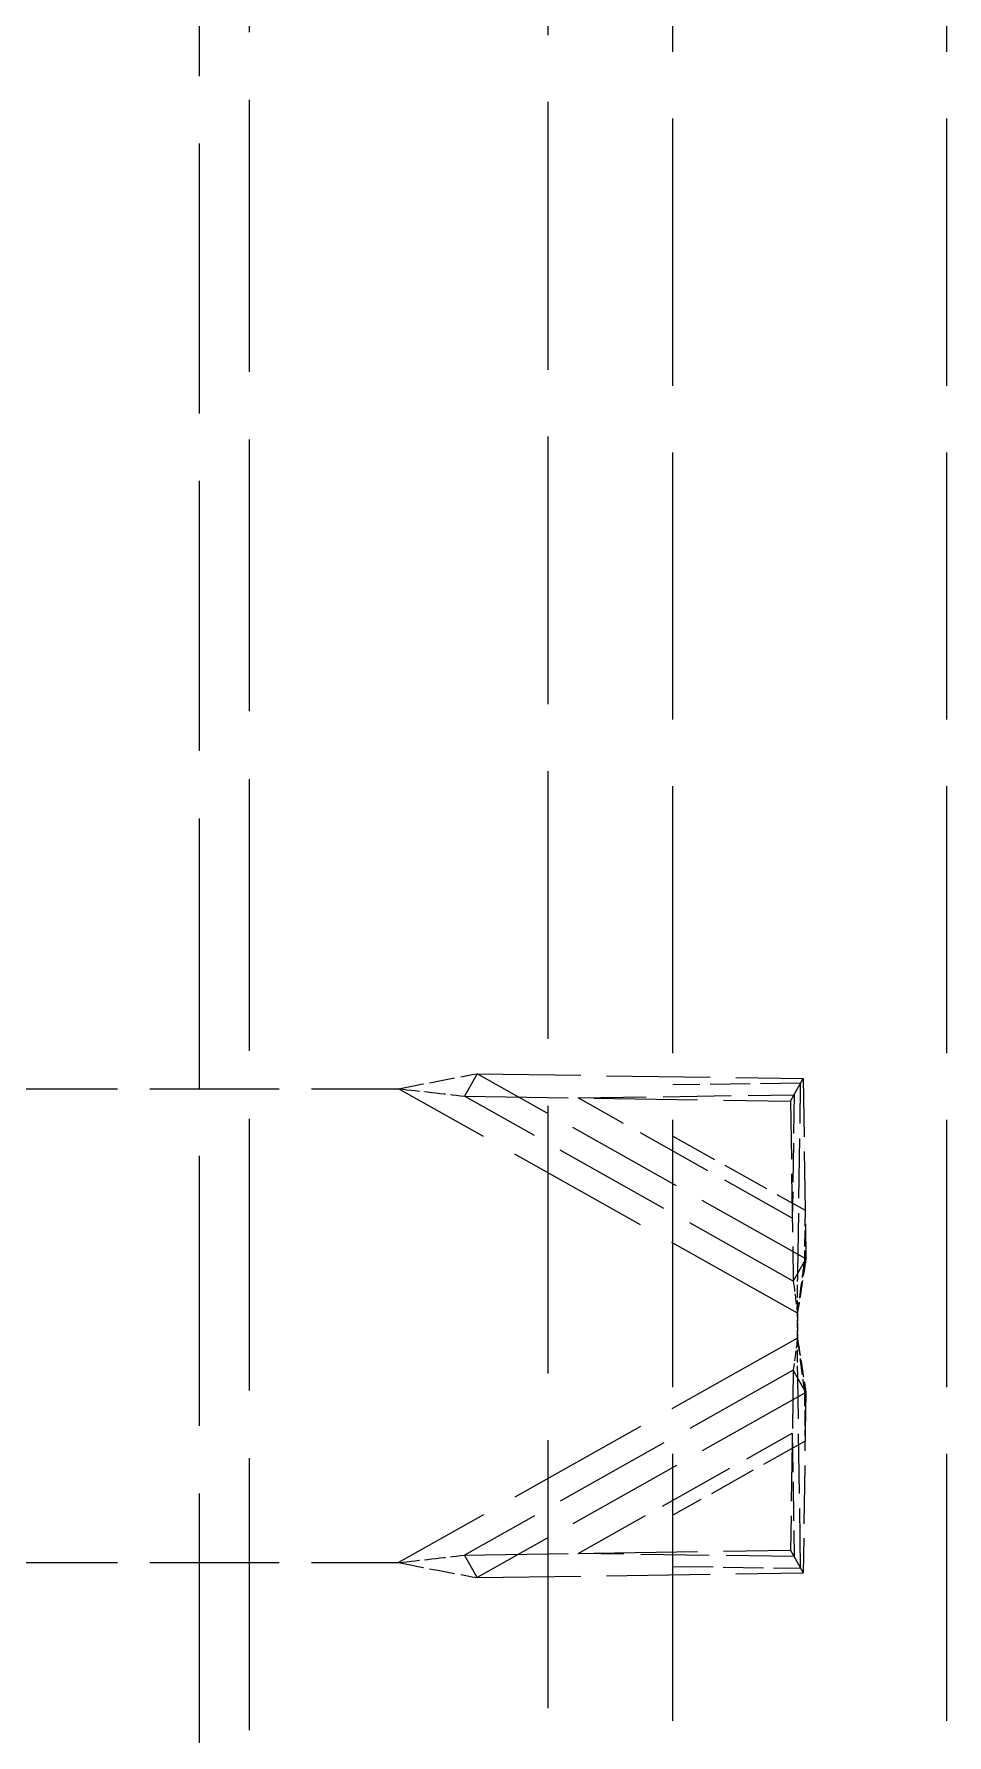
# Model space of a CAD drawing. Header units: millimetres. Extents: x 0 to 2970, y 0 to 2100.
# Drawn here: x 1574.5 to 1611.1, y 1276.8 to 1345.1 of the extents above; entities that cross this region are included whole.
import ezdxf

# ---------------------------------------------------------------- set-up
doc = ezdxf.new("R2010")
doc.units = ezdxf.units.MM
doc.header["$LTSCALE"] = 5
doc.linetypes.add('DASHED', pattern=[0.2067, 0.1654, -0.0413])
doc.layers.add('가려진 것(ISO)', color=2, linetype='DASHED', lineweight=18)
doc.layers.add('가려진 좁은 것(ISO)', color=2, linetype='DASHED', lineweight=18)

msp = doc.modelspace()

# ---------------------------------------------------------------- linework, layer by layer
at = {"layer": '가려진 것(ISO)', "ltscale": 12.950765}
for p, q in [((1600.086, 715.259), (1600.086, 1411.259)), ((1611.086, 715.259), (1611.086, 1411.259))]:
    msp.add_line(p, q, dxfattribs=at)
at = {"layer": '가려진 것(ISO)', "ltscale": 12.981777}
msp.add_line((1595.086, 741.259), (1595.086, 1385.259), dxfattribs=at)
at = {"layer": '가려진 것(ISO)', "ltscale": 13.175637}
msp.add_line((1583.086, 1383.259), (1583.086, 743.259), dxfattribs=at)
at = {"layer": '가려진 것(ISO)', "ltscale": 13.093289}
msp.add_line((1581.086, 1381.259), (1581.086, 745.259), dxfattribs=at)
at = {"layer": '가려진 것(ISO)', "ltscale": 6.267762}
for p, q in [((1572.632, 1302.759), (1589.086, 1302.759)), ((1572.632, 1283.759), (1589.086, 1283.759))]:
    msp.add_line(p, q, dxfattribs=at)
at = {"layer": '가려진 것(ISO)', "ltscale": 1.03863}
for p, q in [((1589.086, 1302.759), (1589.087, 1302.759)), ((1592.24, 1303.36), (1591.895, 1302.745)), ((1605.424, 1295.944), (1605.079, 1295.329)), ((1605.086, 1293.759), (1605.087, 1293.759)), ((1605.086, 1292.759), (1605.087, 1292.759)), ((1605.424, 1290.573), (1605.079, 1291.189)), ((1589.086, 1283.759), (1589.087, 1283.759)), ((1592.24, 1283.157), (1591.895, 1283.772))]:
    msp.add_line(p, q, dxfattribs=at)
at = {"layer": '가려진 것(ISO)', "ltscale": 0.484927}
for p, q in [((1589.087, 1302.759), (1589.087, 1302.759)), ((1591.895, 1302.745), (1591.734, 1302.458)), ((1605.079, 1295.329), (1604.918, 1295.042)), ((1605.087, 1293.759), (1605.087, 1293.759)), ((1605.087, 1292.759), (1605.087, 1292.759)), ((1605.079, 1291.189), (1604.918, 1291.476)), ((1589.087, 1283.759), (1589.087, 1283.759)), ((1591.895, 1283.772), (1591.734, 1284.06))]:
    msp.add_line(p, q, dxfattribs=at)
at = {"layer": '가려진 것(ISO)', "ltscale": 5.022239}
for p, q in [((1592.24, 1303.36), (1605.317, 1303.168)), ((1591.734, 1302.458), (1604.811, 1302.266)), ((1591.734, 1284.06), (1604.811, 1284.252)), ((1592.24, 1283.157), (1605.317, 1283.349))]:
    msp.add_line(p, q, dxfattribs=at)
at = {"layer": '가려진 것(ISO)', "ltscale": 1.523657}
for p, q in [((1604.811, 1302.266), (1605.317, 1303.168)), ((1604.811, 1284.252), (1605.317, 1283.349))]:
    msp.add_line(p, q, dxfattribs=at)
at = {"layer": '가려진 것(ISO)', "ltscale": 2.824965}
for p, q in [((1605.317, 1303.168), (1605.424, 1295.944)), ((1604.811, 1302.266), (1604.918, 1295.042)), ((1604.918, 1291.476), (1604.811, 1284.252)), ((1605.424, 1290.573), (1605.317, 1283.349))]:
    msp.add_line(p, q, dxfattribs=at)
at = {"layer": '가려진 것(ISO)', "ltscale": 0.380839}
for p, q in [((1605.086, 1293.759), (1605.086, 1292.759)), ((1605.087, 1293.759), (1605.087, 1292.759))]:
    msp.add_line(p, q, dxfattribs=at)
at = {"layer": '가려진 것(ISO)', "ltscale": 1.228978}
for points in [[(1589.086, 1302.759), (1590.141, 1302.966), (1591.196, 1303.174), (1592.24, 1303.36)], [(1589.086, 1283.759), (1590.141, 1283.551), (1591.196, 1283.344), (1592.24, 1283.157)]]:
    msp.add_open_spline(points, degree=3, dxfattribs=at)
at = {"layer": '가려진 것(ISO)', "ltscale": 1.016379}
for points in [[(1589.087, 1302.759), (1589.972, 1302.662), (1590.856, 1302.565), (1591.734, 1302.458)], [(1589.087, 1283.759), (1589.972, 1283.856), (1590.856, 1283.953), (1591.734, 1284.06)]]:
    msp.add_open_spline(points, degree=3, dxfattribs=at)
at = {"layer": '가려진 것(ISO)', "ltscale": 0.850808}
for points in [[(1605.424, 1295.944), (1605.319, 1295.23), (1605.202, 1294.494), (1605.086, 1293.759)], [(1605.086, 1292.759), (1605.202, 1292.023), (1605.319, 1291.288), (1605.424, 1290.573)]]:
    msp.add_open_spline(points, degree=3, dxfattribs=at)
at = {"layer": '가려진 것(ISO)', "ltscale": 0.496531}
for points in [[(1604.918, 1295.042), (1604.978, 1294.621), (1605.033, 1294.19), (1605.087, 1293.759)], [(1605.087, 1292.759), (1605.033, 1292.328), (1604.978, 1291.897), (1604.918, 1291.476)]]:
    msp.add_open_spline(points, degree=3, dxfattribs=at)
at = {"layer": '가려진 좁은 것(ISO)', "ltscale": 6.993016}
for p, q in [((1605.086, 1293.759), (1589.086, 1302.759)), ((1605.087, 1293.759), (1589.087, 1302.759)), ((1605.086, 1292.759), (1589.086, 1283.759)), ((1605.087, 1292.759), (1589.087, 1283.759))]:
    msp.add_line(p, q, dxfattribs=at)
at = {"layer": '가려진 좁은 것(ISO)', "ltscale": 5.762268}
for p, q in [((1605.424, 1295.944), (1592.24, 1303.36)), ((1604.918, 1295.042), (1591.734, 1302.458)), ((1604.918, 1291.476), (1591.734, 1284.06)), ((1605.424, 1290.573), (1592.24, 1283.157))]:
    msp.add_line(p, q, dxfattribs=at)
at = {"layer": '가려진 좁은 것(ISO)', "ltscale": 1.954007}
for p, q in [((1605.215, 1302.987), (1600.086, 1302.911)), ((1600.086, 1283.607), (1605.215, 1283.531))]:
    msp.add_line(p, q, dxfattribs=at)
at = {"layer": '가려진 좁은 것(ISO)', "ltscale": 2.900978}
for p, q in [((1605.103, 1295.372), (1605.215, 1302.987)), ((1605.215, 1283.531), (1605.103, 1291.145))]:
    msp.add_line(p, q, dxfattribs=at)
at = {"layer": '가려진 좁은 것(ISO)', "ltscale": 3.302686}
for p, q in [((1596.284, 1302.391), (1604.953, 1302.52)), ((1604.953, 1283.998), (1596.284, 1284.126))]:
    msp.add_line(p, q, dxfattribs=at)
at = {"layer": '가려진 좁은 것(ISO)', "ltscale": 3.754255}
for p, q in [((1604.881, 1297.571), (1596.284, 1302.391)), ((1596.284, 1284.126), (1604.881, 1288.946))]:
    msp.add_line(p, q, dxfattribs=at)
at = {"layer": '가려진 좁은 것(ISO)', "ltscale": 1.885219}
for p, q in [((1604.953, 1302.52), (1604.881, 1297.571)), ((1604.881, 1288.946), (1604.953, 1283.998))]:
    msp.add_line(p, q, dxfattribs=at)
at = {"layer": '가려진 좁은 것(ISO)', "ltscale": 2.318618}
for p, q in [((1600.086, 1300.863), (1605.395, 1297.886)), ((1605.395, 1288.632), (1600.086, 1285.655))]:
    msp.add_line(p, q, dxfattribs=at)
at = {"layer": '가려진 좁은 것(ISO)', "ltscale": 0.779682}
for p, q in [((1605.395, 1297.886), (1605.365, 1295.839)), ((1605.365, 1290.678), (1605.395, 1288.632))]:
    msp.add_line(p, q, dxfattribs=at)
at = {"layer": '가려진 좁은 것(ISO)', "ltscale": 0.380839}
for p, q in [((1605.086, 1293.759), (1605.086, 1292.759)), ((1605.087, 1292.759), (1605.087, 1293.759))]:
    msp.add_line(p, q, dxfattribs=at)
at = {"layer": '가려진 좁은 것(ISO)', "ltscale": 0.79951}
for points, knots in [([(1605.365, 1295.839), (1605.313, 1295.492), (1605.265, 1295.147), (1605.196, 1294.624), (1605.174, 1294.451), (1605.129, 1294.104), (1605.104, 1293.906), (1605.086, 1293.759)], [0, 0, 0, 0, 0.1054115, 0.1054115, 0.1578963, 0.1578963, 0.2100298, 0.2100298, 0.2100298, 0.2100298]), ([(1605.086, 1292.759), (1605.104, 1292.613), (1605.129, 1292.418), (1605.219, 1291.715), (1605.286, 1291.204), (1605.365, 1290.678)], [0, 0, 0, 0, 0.0440281, 0.0440281, 0.1816711, 0.1816711, 0.1816711, 0.1816711])]:
    msp.add_open_spline(points, degree=3, knots=knots, dxfattribs=at)
at = {"layer": '가려진 좁은 것(ISO)', "ltscale": 0.614524}
msp.add_open_spline([(1605.087, 1293.759), (1605.087, 1293.87), (1605.087, 1294.023), (1605.088, 1294.567), (1605.091, 1294.965), (1605.103, 1295.372)], degree=3, knots=[0, 0, 0, 0, 0.0334081, 0.0334081, 0.1372375, 0.1372375, 0.1372375, 0.1372375], dxfattribs=at)
at = {"layer": '가려진 좁은 것(ISO)', "ltscale": 0.614521}
msp.add_open_spline([(1605.103, 1291.145), (1605.095, 1291.417), (1605.091, 1291.686), (1605.088, 1292.091), (1605.088, 1292.225), (1605.087, 1292.493), (1605.087, 1292.647), (1605.087, 1292.759)], degree=3, knots=[0, 0, 0, 0, 0.0813558, 0.0813558, 0.121515, 0.121515, 0.1614231, 0.1614231, 0.1614231, 0.1614231], dxfattribs=at)

doc.saveas('drawing.dxf')
